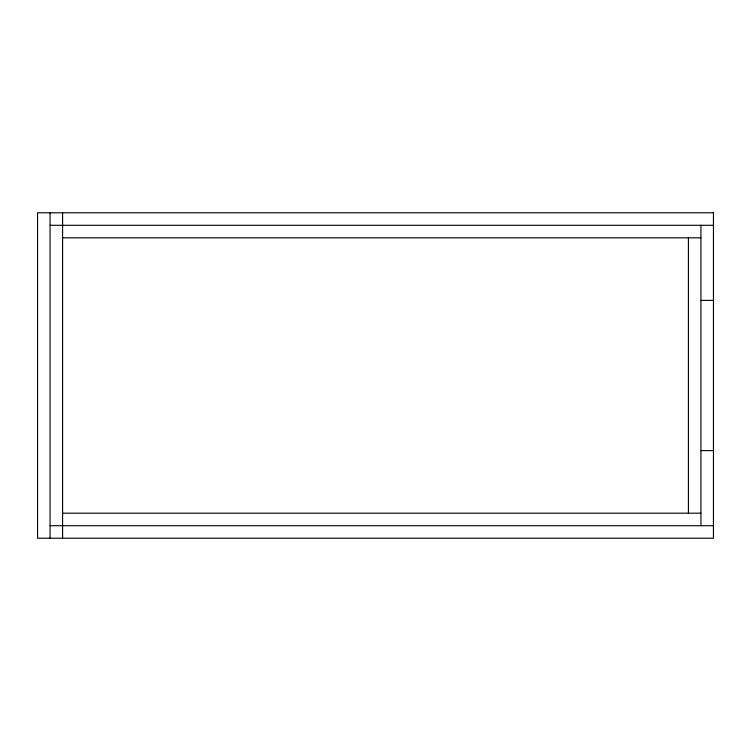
<?xml version="1.0" encoding="UTF-8"?>
<svg xmlns="http://www.w3.org/2000/svg" width="751" height="751" viewBox="0 0 751 751"><rect width="100%" height="100%" fill="white"/><g stroke="black" fill="none" stroke-linecap="round" stroke-linejoin="round"><path stroke-width="1.13" d="M50.064 225.3L713.45 225.3M62.586 237.814L700.936 237.814M700.936 300.4L713.45 300.4M700.936 450.6L713.45 450.6M62.586 513.186L700.936 513.186M50.064 525.7L713.45 525.7M700.936 225.3L700.936 525.7M688.414 237.814L688.414 513.186M62.586 212.786L62.586 538.214M50.064 212.786L50.064 538.214M713.45 212.786L37.55 212.786L37.55 538.214L713.45 538.214L713.45 212.786"/></g></svg>
